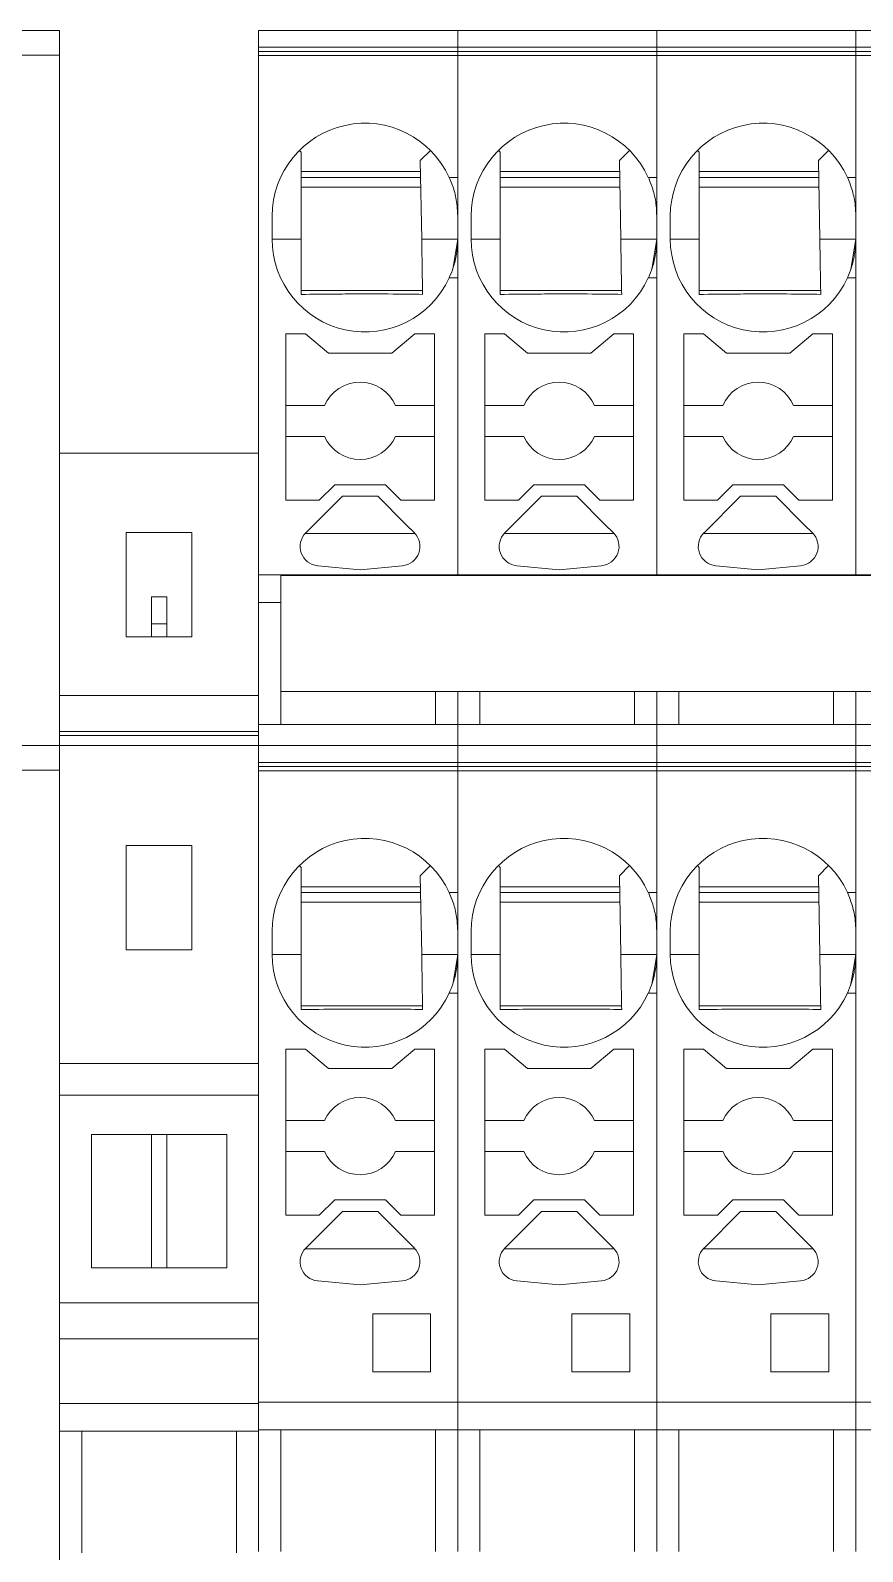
# Model space of a CAD drawing. Header units: millimetres. Extents: x 15 to 265, y 8 to 208.
# Drawn here: x 101.5 to 112.27, y 54.98 to 74.65 of the extents above; entities that cross this region are included whole.
import ezdxf

# ---------------------------------------------------------------- set-up
doc = ezdxf.new("R2010")
doc.units = ezdxf.units.MM

msp = doc.modelspace()

# ---------------------------------------------------------------- linework, layer by layer
at = {"color": 7, "linetype": 'Continuous', "lineweight": 15}
for p, q in [((100.78, 74.651), (101.88, 74.651)), ((101.88, 74.651), (101.88, 74.333)), ((107.03, 74.651), (104.455, 74.651)), ((104.455, 74.434), (104.455, 74.651)), ((109.605, 74.651), (107.03, 74.651)), ((107.03, 74.434), (107.03, 74.651)), ((109.605, 74.651), (109.605, 74.434)), ((112.18, 74.651), (109.605, 74.651)), ((112.18, 74.651), (112.18, 74.434)), ((114.755, 74.651), (112.18, 74.651)), ((107.03, 74.434), (104.455, 74.434)), ((104.455, 74.38), (104.455, 74.434)), ((104.455, 74.38), (107.03, 74.38)), ((104.455, 74.326), (104.455, 74.38)), ((109.605, 74.434), (107.03, 74.434)), ((107.03, 74.38), (107.03, 74.434)), ((107.03, 74.38), (109.605, 74.38)), ((107.03, 74.326), (107.03, 74.38)), ((109.605, 74.434), (109.605, 74.38)), ((112.18, 74.434), (109.605, 74.434)), ((109.605, 74.38), (109.605, 74.326)), ((109.605, 74.38), (112.18, 74.38)), ((112.18, 74.434), (112.18, 74.38)), ((114.755, 74.434), (112.18, 74.434)), ((112.18, 74.38), (112.18, 74.326)), ((112.18, 74.38), (114.755, 74.38)), ((100.78, 74.333), (101.88, 74.333)), ((101.88, 74.333), (101.88, 65.444)), ((104.455, 74.326), (107.03, 74.326)), ((104.455, 74.326), (104.455, 67.611)), ((107.03, 74.326), (109.605, 74.326)), ((107.03, 74.326), (107.03, 67.611)), ((107.03, 74.326), (107.03, 72.751)), ((109.605, 74.326), (109.605, 72.751)), ((109.605, 74.326), (112.18, 74.326)), ((109.605, 74.326), (109.605, 67.611)), ((112.18, 74.326), (112.18, 72.751)), ((112.18, 74.326), (114.755, 74.326)), ((112.18, 74.326), (112.18, 67.611)), ((104.981, 73.1), (105.005, 73.076)), ((105.005, 73.076), (105.005, 71.951)), ((106.678, 73.1), (106.546, 72.968)), ((107.556, 73.1), (107.58, 73.076)), ((107.58, 73.076), (107.58, 71.951)), ((109.253, 73.1), (109.121, 72.968)), ((110.131, 73.1), (110.155, 73.076)), ((110.155, 73.076), (110.155, 71.951)), ((111.828, 73.1), (111.696, 72.968)), ((106.549, 72.826), (105.005, 72.826)), ((106.564, 71.951), (106.546, 72.968)), ((109.124, 72.826), (107.58, 72.826)), ((109.139, 71.951), (109.121, 72.968)), ((111.699, 72.826), (110.155, 72.826)), ((111.714, 71.951), (111.696, 72.968)), ((106.55, 72.751), (105.005, 72.751)), ((105.005, 72.626), (106.552, 72.626)), ((107.03, 72.751), (106.921, 72.751)), ((109.125, 72.751), (107.58, 72.751)), ((107.58, 72.626), (109.127, 72.626)), ((109.605, 72.751), (109.496, 72.751)), ((111.7, 72.751), (110.155, 72.751)), ((110.155, 72.626), (111.702, 72.626)), ((112.18, 72.751), (112.071, 72.751)), ((104.63, 71.951), (104.63, 72.251)), ((107.205, 71.951), (107.205, 72.251)), ((109.78, 71.951), (109.78, 72.251)), ((104.63, 71.951), (105.005, 71.951)), ((106.564, 71.951), (107.03, 71.951)), ((106.965, 71.563), (107.03, 71.951)), ((107.205, 71.951), (107.58, 71.951)), ((109.139, 71.951), (109.605, 71.951)), ((109.54, 71.563), (109.605, 71.951)), ((109.78, 71.951), (110.155, 71.951)), ((111.714, 71.951), (112.18, 71.951)), ((112.115, 71.563), (112.18, 71.951)), ((107.03, 71.451), (106.921, 71.451)), ((107.03, 71.451), (107.03, 67.611)), ((109.605, 71.451), (109.496, 71.451)), ((109.605, 71.451), (109.605, 67.611)), ((112.18, 71.451), (112.071, 71.451)), ((112.18, 71.451), (112.18, 67.611)), ((105.005, 71.287), (106.58, 71.287)), ((107.58, 71.287), (109.155, 71.287)), ((110.155, 71.287), (111.73, 71.287)), ((105.06, 70.726), (104.805, 70.726)), ((104.805, 70.726), (104.805, 68.576)), ((105.358, 70.476), (105.06, 70.726)), ((106.474, 70.726), (106.176, 70.476)), ((106.73, 70.726), (106.474, 70.726)), ((106.73, 68.576), (106.73, 70.726)), ((107.635, 70.726), (107.38, 70.726)), ((107.38, 70.726), (107.38, 68.576)), ((107.933, 70.476), (107.635, 70.726)), ((109.049, 70.726), (108.751, 70.476)), ((109.305, 70.726), (109.049, 70.726)), ((109.305, 68.576), (109.305, 70.726)), ((110.21, 70.726), (109.955, 70.726)), ((109.955, 70.726), (109.955, 68.576)), ((110.508, 70.476), (110.21, 70.726)), ((111.624, 70.726), (111.326, 70.476)), ((111.88, 70.726), (111.624, 70.726)), ((111.88, 68.576), (111.88, 70.726)), ((106.176, 70.476), (105.358, 70.476)), ((108.751, 70.476), (107.933, 70.476)), ((111.326, 70.476), (110.508, 70.476)), ((104.805, 69.801), (105.309, 69.801)), ((106.73, 69.801), (106.226, 69.801)), ((107.38, 69.801), (107.884, 69.801)), ((109.305, 69.801), (108.801, 69.801)), ((109.955, 69.801), (110.459, 69.801)), ((111.88, 69.801), (111.376, 69.801)), ((105.309, 69.401), (104.805, 69.401)), ((106.73, 69.401), (106.226, 69.401)), ((107.884, 69.401), (107.38, 69.401)), ((109.305, 69.401), (108.801, 69.401)), ((110.459, 69.401), (109.955, 69.401)), ((111.88, 69.401), (111.376, 69.401)), ((104.455, 69.184), (101.88, 69.184)), ((105.24, 68.576), (105.44, 68.776)), ((105.44, 68.776), (106.094, 68.776)), ((106.094, 68.776), (106.294, 68.576)), ((107.815, 68.576), (108.015, 68.776)), ((108.015, 68.776), (108.669, 68.776)), ((108.669, 68.776), (108.869, 68.576)), ((110.39, 68.576), (110.59, 68.776)), ((110.59, 68.776), (111.244, 68.776)), ((111.244, 68.776), (111.444, 68.576)), ((104.805, 68.576), (105.24, 68.576)), ((105.539, 68.626), (105.066, 68.153)), ((105.539, 68.626), (105.996, 68.626)), ((106.359, 68.263), (105.996, 68.626)), ((106.294, 68.576), (106.73, 68.576)), ((107.38, 68.576), (107.815, 68.576)), ((108.114, 68.626), (107.641, 68.153)), ((108.114, 68.626), (108.571, 68.626)), ((108.934, 68.263), (108.571, 68.626)), ((108.869, 68.576), (109.305, 68.576)), ((109.955, 68.576), (110.39, 68.576)), ((110.689, 68.626), (110.216, 68.153)), ((110.689, 68.626), (111.146, 68.626)), ((111.509, 68.263), (111.146, 68.626)), ((111.444, 68.576), (111.88, 68.576)), ((102.742, 66.809), (102.742, 68.159)), ((102.742, 68.159), (103.592, 68.159)), ((103.592, 68.159), (103.592, 66.809)), ((105.056, 68.143), (106.479, 68.143)), ((106.469, 68.153), (106.359, 68.263)), ((107.631, 68.143), (109.054, 68.143)), ((109.044, 68.153), (108.934, 68.263)), ((110.206, 68.143), (111.629, 68.143)), ((111.619, 68.153), (111.509, 68.263)), ((105.219, 67.728), (105.767, 67.675)), ((105.767, 67.675), (106.316, 67.728)), ((107.794, 67.728), (108.342, 67.675)), ((108.342, 67.675), (108.891, 67.728)), ((110.369, 67.728), (110.917, 67.675)), ((110.917, 67.675), (111.466, 67.728)), ((104.455, 67.611), (107.03, 67.611)), ((104.455, 67.611), (104.455, 67.251)), ((104.742, 67.601), (104.742, 66.101)), ((104.742, 67.601), (124.868, 67.601)), ((107.03, 67.611), (109.605, 67.611)), ((107.03, 67.611), (107.03, 67.601)), ((109.605, 67.611), (109.605, 67.601)), ((109.605, 67.611), (112.18, 67.611)), ((112.18, 67.611), (112.18, 67.601)), ((112.18, 67.611), (114.755, 67.611)), ((103.267, 67.326), (103.067, 67.326)), ((103.067, 67.326), (103.067, 66.976)), ((103.267, 67.326), (103.267, 66.976)), ((104.455, 67.251), (104.742, 67.251)), ((104.455, 67.251), (104.455, 65.676)), ((103.067, 66.976), (103.267, 66.976)), ((103.067, 66.809), (103.067, 66.976)), ((103.267, 66.976), (103.267, 66.809)), ((103.592, 66.809), (102.742, 66.809)), ((101.88, 66.051), (104.455, 66.051)), ((104.742, 66.101), (124.868, 66.101)), ((104.742, 66.101), (104.742, 65.676)), ((106.742, 66.101), (106.742, 65.676)), ((107.03, 66.101), (107.03, 65.676)), ((107.317, 66.101), (107.317, 65.676)), ((109.317, 66.101), (109.317, 65.676)), ((109.605, 66.101), (109.605, 65.676)), ((109.892, 66.101), (109.892, 65.676)), ((111.892, 66.101), (111.892, 65.676)), ((112.18, 66.101), (112.18, 65.676)), ((104.455, 65.583), (101.88, 65.583)), ((104.455, 65.533), (101.88, 65.533)), ((107.03, 65.676), (104.455, 65.676)), ((104.455, 65.444), (104.455, 65.676)), ((109.605, 65.676), (107.03, 65.676)), ((107.03, 65.401), (107.03, 65.676)), ((109.605, 65.676), (109.605, 65.401)), ((112.18, 65.676), (109.605, 65.676)), ((112.18, 65.676), (112.18, 65.401)), ((114.755, 65.676), (112.18, 65.676)), ((100.78, 65.401), (101.88, 65.401)), ((101.88, 65.444), (101.88, 65.404)), ((104.455, 65.404), (101.88, 65.404)), ((101.88, 65.401), (101.88, 65.404)), ((101.88, 65.401), (101.88, 65.083)), ((104.455, 65.404), (104.455, 65.444)), ((104.455, 65.401), (104.455, 65.404)), ((107.03, 65.401), (104.455, 65.401)), ((104.455, 65.184), (104.455, 65.401)), ((109.605, 65.401), (107.03, 65.401)), ((107.03, 65.184), (107.03, 65.401)), ((109.605, 65.401), (109.605, 65.184)), ((112.18, 65.401), (109.605, 65.401)), ((112.18, 65.401), (112.18, 65.184)), ((114.755, 65.401), (112.18, 65.401)), ((107.03, 65.184), (104.455, 65.184)), ((104.455, 65.13), (104.455, 65.184)), ((104.455, 65.13), (107.03, 65.13)), ((104.455, 65.076), (104.455, 65.13)), ((109.605, 65.184), (107.03, 65.184)), ((107.03, 65.13), (107.03, 65.184)), ((107.03, 65.13), (109.605, 65.13)), ((107.03, 65.076), (107.03, 65.13)), ((109.605, 65.184), (109.605, 65.13)), ((112.18, 65.184), (109.605, 65.184)), ((109.605, 65.13), (109.605, 65.076)), ((109.605, 65.13), (112.18, 65.13)), ((112.18, 65.184), (112.18, 65.13)), ((114.755, 65.184), (112.18, 65.184)), ((112.18, 65.13), (112.18, 65.076)), ((112.18, 65.13), (114.755, 65.13)), ((100.78, 65.083), (101.88, 65.083)), ((101.88, 65.083), (101.88, 48.225)), ((104.455, 65.076), (107.03, 65.076)), ((104.455, 65.076), (104.455, 56.911)), ((107.03, 65.076), (109.605, 65.076)), ((107.03, 65.076), (107.03, 56.911)), ((107.03, 65.076), (107.03, 63.501)), ((109.605, 65.076), (109.605, 63.501)), ((109.605, 65.076), (112.18, 65.076)), ((109.605, 65.076), (109.605, 56.911)), ((112.18, 65.076), (112.18, 63.501)), ((112.18, 65.076), (114.755, 65.076)), ((112.18, 65.076), (112.18, 56.911)), ((102.742, 64.109), (103.592, 64.109)), ((102.742, 62.759), (102.742, 64.109)), ((103.592, 64.109), (103.592, 62.759)), ((104.981, 63.85), (105.005, 63.826)), ((105.005, 63.826), (105.005, 62.701)), ((106.678, 63.85), (106.546, 63.718)), ((107.556, 63.85), (107.58, 63.826)), ((107.58, 63.826), (107.58, 62.701)), ((109.253, 63.85), (109.121, 63.718)), ((110.131, 63.85), (110.155, 63.826)), ((110.155, 63.826), (110.155, 62.701)), ((111.828, 63.85), (111.696, 63.718)), ((106.549, 63.576), (105.005, 63.576)), ((106.564, 62.701), (106.546, 63.718)), ((109.124, 63.576), (107.58, 63.576)), ((109.139, 62.701), (109.121, 63.718)), ((111.699, 63.576), (110.155, 63.576)), ((111.714, 62.701), (111.696, 63.718)), ((106.55, 63.501), (105.005, 63.501)), ((105.005, 63.376), (106.552, 63.376)), ((107.03, 63.501), (106.921, 63.501)), ((109.125, 63.501), (107.58, 63.501)), ((107.58, 63.376), (109.127, 63.376)), ((109.605, 63.501), (109.496, 63.501)), ((111.7, 63.501), (110.155, 63.501)), ((110.155, 63.376), (111.702, 63.376)), ((112.18, 63.501), (112.071, 63.501)), ((104.63, 62.701), (104.63, 63.001)), ((107.03, 63.151), (107.019, 63.151)), ((107.205, 62.701), (107.205, 63.001)), ((109.605, 63.151), (109.594, 63.151)), ((109.78, 62.701), (109.78, 63.001)), ((112.18, 63.151), (112.169, 63.151)), ((103.592, 62.759), (102.742, 62.759)), ((104.63, 62.701), (105.005, 62.701)), ((106.564, 62.701), (107.03, 62.701)), ((106.965, 62.313), (107.03, 62.701)), ((107.205, 62.701), (107.58, 62.701)), ((109.139, 62.701), (109.605, 62.701)), ((109.54, 62.313), (109.605, 62.701)), ((109.78, 62.701), (110.155, 62.701)), ((111.714, 62.701), (112.18, 62.701)), ((112.109, 62.295), (112.18, 62.701)), ((107.03, 62.201), (106.921, 62.201)), ((107.03, 62.201), (107.03, 56.911)), ((109.605, 62.201), (109.496, 62.201)), ((109.605, 62.201), (109.605, 56.911)), ((112.18, 62.201), (112.071, 62.201)), ((112.18, 62.201), (112.18, 56.911)), ((105.005, 62.037), (106.58, 62.037)), ((107.58, 62.037), (109.155, 62.037)), ((110.155, 62.037), (111.73, 62.037)), ((105.06, 61.476), (104.805, 61.476)), ((104.805, 61.476), (104.805, 59.326)), ((105.358, 61.226), (105.06, 61.476)), ((106.474, 61.476), (106.176, 61.226)), ((106.73, 61.476), (106.474, 61.476)), ((106.73, 59.326), (106.73, 61.476)), ((107.635, 61.476), (107.38, 61.476)), ((107.38, 61.476), (107.38, 59.326)), ((107.933, 61.226), (107.635, 61.476)), ((109.049, 61.476), (108.751, 61.226)), ((109.305, 61.476), (109.049, 61.476)), ((109.305, 59.326), (109.305, 61.476)), ((110.21, 61.476), (109.955, 61.476)), ((109.955, 61.476), (109.955, 59.326)), ((110.508, 61.226), (110.21, 61.476)), ((111.624, 61.476), (111.326, 61.226)), ((111.88, 61.476), (111.624, 61.476)), ((111.88, 59.326), (111.88, 61.476)), ((101.88, 61.289), (104.455, 61.289)), ((106.176, 61.226), (105.358, 61.226)), ((108.751, 61.226), (107.933, 61.226)), ((111.326, 61.226), (110.508, 61.226)), ((101.88, 60.879), (104.455, 60.879)), ((105.309, 60.551), (104.805, 60.551)), ((106.226, 60.551), (106.73, 60.551)), ((107.884, 60.551), (107.38, 60.551)), ((108.801, 60.551), (109.305, 60.551)), ((110.459, 60.551), (109.955, 60.551)), ((111.376, 60.551), (111.88, 60.551)), ((102.292, 60.371), (104.042, 60.371)), ((102.292, 58.646), (102.292, 60.371)), ((103.067, 60.371), (103.067, 58.646)), ((103.267, 60.371), (103.267, 58.646)), ((104.042, 60.371), (104.042, 58.646)), ((105.309, 60.151), (104.805, 60.151)), ((106.73, 60.151), (106.226, 60.151)), ((107.884, 60.151), (107.38, 60.151)), ((109.305, 60.151), (108.801, 60.151)), ((110.459, 60.151), (109.955, 60.151)), ((111.88, 60.151), (111.376, 60.151)), ((105.24, 59.326), (105.44, 59.526)), ((105.44, 59.526), (106.094, 59.526)), ((106.094, 59.526), (106.294, 59.326)), ((107.815, 59.326), (108.015, 59.526)), ((108.015, 59.526), (108.669, 59.526)), ((108.669, 59.526), (108.869, 59.326)), ((110.39, 59.326), (110.59, 59.526)), ((110.59, 59.526), (111.244, 59.526)), ((111.244, 59.526), (111.444, 59.326)), ((104.805, 59.326), (105.24, 59.326)), ((105.539, 59.376), (105.066, 58.903)), ((105.539, 59.376), (105.996, 59.376)), ((106.359, 59.013), (105.996, 59.376)), ((106.294, 59.326), (106.73, 59.326)), ((107.38, 59.326), (107.815, 59.326)), ((108.114, 59.376), (107.641, 58.903)), ((108.114, 59.376), (108.571, 59.376)), ((108.934, 59.013), (108.571, 59.376)), ((108.869, 59.326), (109.305, 59.326)), ((109.955, 59.326), (110.39, 59.326)), ((110.689, 59.376), (110.216, 58.903)), ((110.689, 59.376), (111.146, 59.376)), ((111.509, 59.013), (111.146, 59.376)), ((111.444, 59.326), (111.88, 59.326)), ((105.056, 58.893), (106.479, 58.893)), ((106.469, 58.903), (106.359, 59.013)), ((107.631, 58.893), (109.054, 58.893)), ((109.044, 58.903), (108.934, 59.013)), ((110.206, 58.893), (111.629, 58.893)), ((111.619, 58.903), (111.509, 59.013)), ((104.042, 58.646), (102.292, 58.646)), ((105.219, 58.478), (105.767, 58.425)), ((105.767, 58.425), (106.316, 58.478)), ((107.794, 58.478), (108.342, 58.425)), ((108.342, 58.425), (108.891, 58.478)), ((110.369, 58.478), (110.917, 58.425)), ((110.917, 58.425), (111.466, 58.478)), ((104.455, 58.192), (101.88, 58.192)), ((106.68, 58.051), (105.93, 58.051)), ((105.93, 58.051), (105.93, 57.301)), ((106.68, 57.301), (106.68, 58.051)), ((109.255, 58.051), (108.505, 58.051)), ((108.505, 58.051), (108.505, 57.301)), ((109.255, 57.301), (109.255, 58.051)), ((111.83, 58.051), (111.08, 58.051)), ((111.08, 58.051), (111.08, 57.301)), ((111.83, 57.301), (111.83, 58.051)), ((101.88, 57.729), (104.455, 57.729)), ((105.93, 57.301), (106.68, 57.301)), ((108.505, 57.301), (109.255, 57.301)), ((111.08, 57.301), (111.83, 57.301)), ((104.455, 56.893), (101.88, 56.893)), ((104.455, 56.911), (107.03, 56.911)), ((104.455, 56.911), (104.455, 56.551)), ((107.03, 56.911), (109.605, 56.911)), ((107.03, 56.911), (107.03, 56.551)), ((109.605, 56.911), (109.605, 56.551)), ((109.605, 56.911), (112.18, 56.911)), ((112.18, 56.911), (112.18, 56.551)), ((112.18, 56.911), (114.755, 56.911)), ((101.88, 56.534), (104.455, 56.534)), ((102.167, 54.959), (102.167, 56.534)), ((104.167, 56.534), (104.167, 54.959)), ((104.455, 56.551), (107.03, 56.551)), ((104.455, 56.551), (104.455, 54.976)), ((104.742, 56.551), (104.742, 54.976)), ((106.742, 56.551), (106.742, 54.976)), ((107.03, 56.551), (109.605, 56.551)), ((107.03, 56.551), (107.03, 54.976)), ((107.317, 56.551), (107.317, 54.976)), ((109.317, 56.551), (109.317, 54.976)), ((109.605, 56.551), (109.605, 54.976)), ((109.605, 56.551), (112.18, 56.551)), ((109.892, 56.551), (109.892, 54.976)), ((111.892, 56.551), (111.892, 54.976)), ((112.18, 56.551), (112.18, 54.976)), ((112.18, 56.551), (114.755, 56.551))]:
    msp.add_line(p, q, dxfattribs=at)
for centre, radius, start, end in [((105.83, 72.251), 1.2, 24.6243, 180), ((108.405, 72.251), 1.2, 24.6243, 180), ((110.98, 72.251), 1.2, 24.6243, 180), ((105.83, 71.951), 1.2, 180, 335.3757), ((108.405, 71.951), 1.2, 180, 335.3757), ((110.98, 71.951), 1.2, 180, 335.3757), ((105.767, 69.601), 0.5, 23.5782, 156.4218), ((108.342, 69.601), 0.5, 23.5782, 156.4218), ((110.917, 69.601), 0.5, 23.5782, 156.4218), ((105.767, 69.601), 0.5, 203.5782, 336.4218), ((108.342, 69.601), 0.5, 203.5782, 336.4218), ((110.917, 69.601), 0.5, 203.5782, 336.4218), ((105.242, 67.976), 0.25, 135, 264.5597), ((106.292, 67.976), 0.25, 275.4403, 45), ((107.817, 67.976), 0.25, 135, 264.5597), ((108.867, 67.976), 0.25, 275.4403, 45), ((110.392, 67.976), 0.25, 135, 264.5597), ((111.442, 67.976), 0.25, 275.4403, 45), ((105.83, 63.001), 1.2, 24.6243, 180), ((108.405, 63.001), 1.2, 24.6243, 180), ((110.98, 63.001), 1.2, 24.6243, 180), ((105.83, 62.701), 1.2, 180, 335.3757), ((108.405, 62.701), 1.2, 180, 335.3757), ((110.98, 62.701), 1.2, 180, 335.3757), ((105.767, 60.351), 0.5, 23.5782, 156.4218), ((108.342, 60.351), 0.5, 23.5782, 156.4218), ((110.917, 60.351), 0.5, 23.5782, 156.4218), ((105.767, 60.351), 0.5, 203.5782, 336.4218), ((108.342, 60.351), 0.5, 203.5782, 336.4218), ((110.917, 60.351), 0.5, 203.5782, 336.4218), ((105.242, 58.726), 0.25, 135, 264.5597), ((106.292, 58.726), 0.25, 275.4403, 45), ((107.817, 58.726), 0.25, 135, 264.5597), ((108.867, 58.726), 0.25, 275.4403, 45), ((110.392, 58.726), 0.25, 135, 264.5597), ((111.442, 58.726), 0.25, 275.4403, 45)]:
    msp.add_arc(centre, radius, start, end, dxfattribs=at)
for points, knots in [([(106.921, 72.751), (106.944, 72.696), (106.987, 72.591), (107.024, 72.41), (107.028, 72.296), (107.03, 72.251)], [0, 0, 0, 0, 0.406693, 0.767315, 1, 1, 1, 1]), ([(109.496, 72.751), (109.519, 72.696), (109.562, 72.591), (109.599, 72.41), (109.603, 72.296), (109.605, 72.251)], [0, 0, 0, 0, 0.406693, 0.767315, 1, 1, 1, 1]), ([(112.071, 72.751), (112.094, 72.696), (112.137, 72.591), (112.174, 72.41), (112.178, 72.296), (112.18, 72.251)], [0, 0, 0, 0, 0.406693, 0.767315, 1, 1, 1, 1]), ([(105.005, 71.951), (105.005, 71.887), (105.005, 71.73), (105.005, 71.483), (105.005, 71.329), (105.005, 71.237)], [0, 0, 0, 0, 0.221485, 0.537532, 1, 1, 1, 1]), ([(106.576, 71.238), (106.574, 71.355), (106.571, 71.517), (106.567, 71.776), (106.565, 71.898), (106.564, 71.951)], [0, 0, 0, 0, 0.594686, 0.820984, 1, 1, 1, 1]), ([(107.03, 71.951), (107.027, 71.886), (107.02, 71.757), (106.976, 71.584), (106.939, 71.495), (106.921, 71.451)], [0, 0, 0, 0, 0.338397, 0.675497, 1, 1, 1, 1]), ([(107.58, 71.951), (107.58, 71.887), (107.58, 71.73), (107.58, 71.483), (107.58, 71.329), (107.58, 71.237)], [0, 0, 0, 0, 0.221485, 0.537532, 1, 1, 1, 1]), ([(109.151, 71.238), (109.149, 71.355), (109.146, 71.517), (109.142, 71.776), (109.14, 71.898), (109.139, 71.951)], [0, 0, 0, 0, 0.594686, 0.820984, 1, 1, 1, 1]), ([(109.605, 71.951), (109.602, 71.886), (109.595, 71.757), (109.551, 71.584), (109.514, 71.495), (109.496, 71.451)], [0, 0, 0, 0, 0.338397, 0.675497, 1, 1, 1, 1]), ([(110.155, 71.951), (110.155, 71.887), (110.155, 71.73), (110.155, 71.483), (110.155, 71.329), (110.155, 71.237)], [0, 0, 0, 0, 0.221485, 0.537532, 1, 1, 1, 1]), ([(111.726, 71.238), (111.724, 71.355), (111.721, 71.517), (111.717, 71.776), (111.715, 71.898), (111.714, 71.951)], [0, 0, 0, 0, 0.594686, 0.820984, 1, 1, 1, 1]), ([(112.18, 71.951), (112.177, 71.886), (112.17, 71.757), (112.126, 71.584), (112.089, 71.495), (112.071, 71.451)], [0, 0, 0, 0, 0.338397, 0.675497, 1, 1, 1, 1]), ([(105.005, 71.237), (105.155, 71.239), (105.341, 71.241), (105.644, 71.243), (105.802, 71.243), (105.972, 71.243), (106.265, 71.242), (106.441, 71.24), (106.576, 71.238)], [0, 0, 0, 0, 0.357293, 0.444287, 0.518254, 0.592604, 0.689691, 1, 1, 1, 1]), ([(107.58, 71.237), (107.73, 71.239), (107.916, 71.241), (108.219, 71.243), (108.377, 71.243), (108.547, 71.243), (108.84, 71.242), (109.016, 71.24), (109.151, 71.238)], [0, 0, 0, 0, 0.357293, 0.444287, 0.518254, 0.592604, 0.689691, 1, 1, 1, 1]), ([(110.155, 71.237), (110.305, 71.239), (110.491, 71.241), (110.794, 71.243), (110.952, 71.243), (111.122, 71.243), (111.415, 71.242), (111.591, 71.24), (111.726, 71.238)], [0, 0, 0, 0, 0.357293, 0.444287, 0.518254, 0.592604, 0.689691, 1, 1, 1, 1]), ([(106.921, 63.501), (106.944, 63.446), (106.987, 63.341), (107.024, 63.16), (107.028, 63.046), (107.03, 63.001)], [0, 0, 0, 0, 0.406693, 0.767315, 1, 1, 1, 1]), ([(109.496, 63.501), (109.519, 63.446), (109.562, 63.341), (109.599, 63.16), (109.603, 63.046), (109.605, 63.001)], [0, 0, 0, 0, 0.406693, 0.767315, 1, 1, 1, 1]), ([(112.071, 63.501), (112.094, 63.446), (112.137, 63.341), (112.174, 63.16), (112.178, 63.046), (112.18, 63.001)], [0, 0, 0, 0, 0.406693, 0.767315, 1, 1, 1, 1]), ([(105.005, 62.701), (105.005, 62.637), (105.005, 62.48), (105.005, 62.233), (105.005, 62.079), (105.005, 61.987)], [0, 0, 0, 0, 0.2214847, 0.5375323, 1, 1, 1, 1]), ([(106.576, 61.988), (106.574, 62.105), (106.571, 62.267), (106.567, 62.526), (106.565, 62.648), (106.564, 62.701)], [0, 0, 0, 0, 0.594686, 0.820984, 1, 1, 1, 1]), ([(107.03, 62.701), (107.027, 62.636), (107.02, 62.507), (106.976, 62.334), (106.939, 62.245), (106.921, 62.201)], [0, 0, 0, 0, 0.338397, 0.675497, 1, 1, 1, 1]), ([(107.58, 62.701), (107.58, 62.637), (107.58, 62.48), (107.58, 62.233), (107.58, 62.079), (107.58, 61.987)], [0, 0, 0, 0, 0.2214847, 0.5375323, 1, 1, 1, 1]), ([(109.151, 61.988), (109.149, 62.105), (109.146, 62.267), (109.142, 62.526), (109.14, 62.648), (109.139, 62.701)], [0, 0, 0, 0, 0.594686, 0.820984, 1, 1, 1, 1]), ([(109.605, 62.701), (109.602, 62.636), (109.595, 62.507), (109.551, 62.334), (109.514, 62.245), (109.496, 62.201)], [0, 0, 0, 0, 0.338397, 0.675497, 1, 1, 1, 1]), ([(110.155, 62.701), (110.155, 62.637), (110.155, 62.48), (110.155, 62.233), (110.155, 62.079), (110.155, 61.987)], [0, 0, 0, 0, 0.2214847, 0.5375323, 1, 1, 1, 1]), ([(111.726, 61.988), (111.724, 62.105), (111.721, 62.267), (111.717, 62.526), (111.715, 62.648), (111.714, 62.701)], [0, 0, 0, 0, 0.594686, 0.820984, 1, 1, 1, 1]), ([(112.18, 62.701), (112.177, 62.636), (112.17, 62.507), (112.126, 62.334), (112.089, 62.245), (112.071, 62.201)], [0, 0, 0, 0, 0.338397, 0.675497, 1, 1, 1, 1]), ([(105.005, 61.987), (105.155, 61.989), (105.341, 61.991), (105.644, 61.993), (105.802, 61.993), (105.972, 61.993), (106.265, 61.992), (106.441, 61.99), (106.576, 61.988)], [0, 0, 0, 0, 0.357293, 0.444287, 0.518254, 0.592604, 0.689691, 1, 1, 1, 1]), ([(107.58, 61.987), (107.73, 61.989), (107.916, 61.991), (108.219, 61.993), (108.377, 61.993), (108.547, 61.993), (108.84, 61.992), (109.016, 61.99), (109.151, 61.988)], [0, 0, 0, 0, 0.357293, 0.444287, 0.518254, 0.592604, 0.689691, 1, 1, 1, 1]), ([(110.155, 61.987), (110.305, 61.989), (110.491, 61.991), (110.794, 61.993), (110.952, 61.993), (111.122, 61.993), (111.415, 61.992), (111.591, 61.99), (111.726, 61.988)], [0, 0, 0, 0, 0.357293, 0.444287, 0.518254, 0.592604, 0.689691, 1, 1, 1, 1])]:
    msp.add_open_spline(points, degree=3, knots=knots, dxfattribs=at)

doc.saveas('drawing.dxf')
